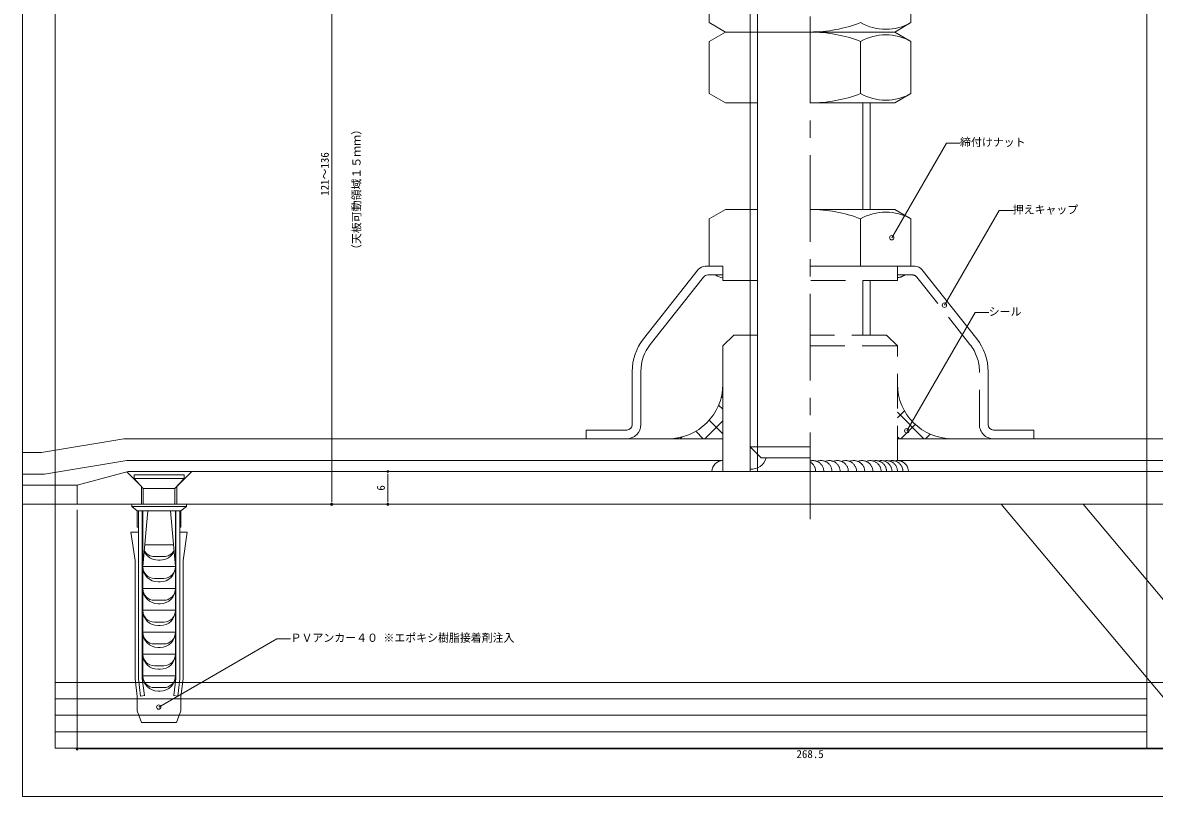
# Model space of a CAD drawing. Units: millimetres, scale not verified. Extents: x -199 to 207, y -137 to 147.
# Drawn here: x -199 to 8.3, y -136.8 to 4.9 of the extents above; entities that cross this region are included whole.
import ezdxf
from ezdxf.enums import TextEntityAlignment as Align

# ---------------------------------------------------------------- set-up
doc = ezdxf.new("R2010")
doc.units = ezdxf.units.MM
doc.header["$LTSCALE"] = 0.5
doc.linetypes.add('USER1', pattern=[19.05, 12.7, -6.35])
doc.linetypes.add('USER2', pattern=[50.8, 31.75, -6.35, 6.35, -6.35])
for name, color, linetype, lineweight in [('0-0_0', 7, 'Continuous', 18), ('0-1_WAKU', 7, 'Continuous', 18), ('0-3_KUTAI', 3, 'Continuous', 18), ('0-4_BOUSUI', 1, 'Continuous', 18), ('0-5_MOJI', 7, 'Continuous', 18), ('0-6_HATCH', 9, 'Continuous', 18), ('0-7_sunpo', 7, 'Continuous', 18), ('0-8_KANAMONO_SCREW', 4, 'Continuous', 18), ('0-9_KANAMONO', 4, 'Continuous', 18), ('0-A_kijun', 1, 'USER2', 18), ('0-B_kanamono2', 3, 'Continuous', 18), ('0-C_kanamono3', 6, 'Continuous', 18)]:
    doc.layers.add(name, color=color, linetype=linetype, lineweight=lineweight)
doc.styles.add('ＭＳ ゴシック', font='')
doc.styles.get('ＭＳ ゴシック').set_extended_font_data('MS Gothic')

# ---------------------------------------------------------------- blocks, each defined once
blk = doc.blocks.new('_Dot')
at = {"layer": '0-0_0', "lineweight": 9}
for p, q in [((-0.5, 0), (-1, 0)), ((0.25, 0), (-0.25, 0))]:
    blk.add_line(p, q, dxfattribs=at)
blk.add_circle((0, 0), 0.25, dxfattribs=at)

msp = doc.modelspace()

# ---------------------------------------------------------------- linework, layer by layer
at = {"layer": '0-1_WAKU'}
for p, q in [((6.9501, 147.0475), (6.9501, -115.9525)), ((6.9501, -115.9525), (6.9501, -127.9525)), ((-193.0499, -118.9525), (6.9501, -118.9525)), ((-193.0499, -121.9525), (6.9501, -121.9525)), ((-193.0499, -124.9525), (6.9501, -124.9525))]:
    msp.add_line(p, q, dxfattribs=at)
for points in [[(-193.0499, -127.9525), (206.9501, -127.9525), (206.9501, 147.0475), (-193.0499, 147.0475)], [(-198.9809, -136.7994), (201.0191, -136.7994), (201.0191, 138.2006), (-198.9809, 138.2006)], [(206.9501, -127.9525), (-193.0499, -127.9525), (-193.0499, -115.9525), (206.9501, -115.9525)]]:
    msp.add_lwpolyline(points, close=True, dxfattribs=at)
at = {"layer": '0-3_KUTAI'}
msp.add_line((-198.9809, -83.2994), (92.6984, -83.2994), dxfattribs=at)
at = {"layer": '0-4_BOUSUI'}
msp.add_line((-188.9809, -79.7994), (-198.9809, -79.7994), dxfattribs=at)
for points in [[(-70.7309, -71.2994), (-180.433, -71.2994), (-195.5131, -73.7994), (-198.9809, -73.7994)], [(-38.7309, -71.2994), (70.9712, -71.2994), (86.0513, -73.7994), (92.6984, -73.7994)], [(-198.9809, -77.7994), (-194.9916, -77.7994), (-179.9115, -75.2994), (-70.7309, -75.2994)], [(92.6984, -77.7994), (85.5299, -77.7994), (70.4497, -75.2994), (-38.7309, -75.2994)]]:
    msp.add_lwpolyline(points, dxfattribs=at)
for centre, start, end in [((-80.7309, -61.2994), 270, 0), ((-28.7309, -61.2994), 180, 270)]:
    msp.add_arc(centre, 10, start, end, dxfattribs=at)
at = {"layer": '0-6_HATCH'}
for p, q in [((-70.7309, -61.3972), (-70.7314, -61.3967)), ((-38.707, -61.9902), (-38.7309, -61.9663)), ((-71.0611, -63.8481), (-70.7309, -63.5178)), ((-38.7309, -62.9487), (-38.6129, -62.8308)), ((-70.7309, -65.8873), (-71.4921, -65.1262)), ((-38.7309, -67.4389), (-37.4636, -66.1716)), ((-74.0223, -71.2994), (-70.7309, -68.008)), ((-70.7309, -70.3775), (-73.2139, -67.8944)), ((-33.888, -71.2994), (-38.7309, -66.4565)), ((-74.2991, -71.2994), (-75.6727, -69.9258)), ((-38.1013, -71.2994), (-35.4801, -68.6782)), ((-33.6111, -71.2994), (-32.7624, -70.4507)), ((-78.7893, -71.2994), (-78.9492, -71.1394)), ((-78.5124, -71.2994), (-78.1822, -70.9691)), ((-38.3781, -71.2994), (-38.7309, -70.9466)), ((-29.3978, -71.2994), (-29.4217, -71.2755)), ((-29.121, -71.2994), (-29.1137, -71.292)), ((25.1609, -136.7994), (-19.7309, -83.2994)), ((40.1609, -136.7994), (-4.7309, -83.2994))]:
    msp.add_line(p, q, dxfattribs=at)
at = {"layer": '0-7_sunpo'}
for p, q in [((-142.3615, -82.4994), (-142.3615, 36.9006)), ((-118.1908, -77.2994), (-132.088, -77.2994)), ((-132.088, -82.4994), (-132.088, -78.0994)), ((-188.9809, -84.2994), (-188.9809, -128.1225)), ((-118.1908, -83.2994), (-142.3615, -83.2994)), ((-118.1908, -83.2994), (-132.088, -83.2994)), ((-188.1809, -128.1225), (78.7191, -128.1225))]:
    msp.add_line(p, q, dxfattribs=at)
for points in [[(-39.774, -34.4822), (-29.774, -17.1617), (-27.274, -17.1617)], [(-30.1239, -46.8301), (-20.1239, -29.5096), (-17.6239, -29.5096)], [(-37.0227, -69.848), (-24.5227, -48.1974), (-22.0227, -48.1974)], [(-174.0436, -120.4381), (-152.393, -107.9381), (-149.893, -107.9381)]]:
    msp.add_lwpolyline(points, dxfattribs=at)
for centre in [(-39.774, -34.4822), (-30.1239, -46.8301), (-37.0227, -69.848), (-174.0436, -120.4381)]:
    msp.add_circle(centre, 0.4, dxfattribs=at)
at = {"layer": '0-8_KANAMONO_SCREW'}
for p, q in [((-169.4109, -78.5943), (-178.5509, -78.5943)), ((-171.0809, -80.4352), (-176.8809, -80.4352)), ((-178.9809, -83.2994), (-178.9809, -83.6994)), ((-173.9809, -83.2994), (-178.9809, -83.2994)), ((-177.9809, -84.4994), (-178.9809, -83.6994)), ((-173.9809, -83.6994), (-178.9809, -83.6994)), ((-177.9809, -84.4994), (-177.9809, -87.4994)), ((-173.9809, -84.4994), (-177.9809, -84.4994)), ((-176.0445, -84.4994), (-176.979, -94.7255)), ((-176.979, -84.4994), (-176.979, -114.7255)), ((-173.9809, -83.2994), (-168.9809, -83.2994)), ((-173.9809, -83.6994), (-168.9809, -83.6994)), ((-173.9809, -84.4994), (-169.9809, -84.4994)), ((-171.9172, -84.4994), (-170.9827, -94.7255)), ((-170.9827, -84.4994), (-170.9827, -114.7255)), ((-169.9809, -84.4994), (-168.9809, -83.6994)), ((-169.9809, -84.4994), (-169.9809, -87.4994)), ((-168.9809, -83.2994), (-168.9809, -83.6994)), ((-177.7809, -88.3794), (-179.1409, -88.3794)), ((-178.3809, -93.5794), (-179.1409, -88.3794)), ((-177.7809, -87.4994), (-177.9809, -87.4994)), ((-170.1809, -87.4994), (-169.9809, -87.4994)), ((-170.1809, -88.3794), (-168.8209, -88.3794)), ((-169.5809, -93.5794), (-168.8209, -88.3794)), ((-176.6135, -90.7255), (-173.9809, -90.7255)), ((-171.3483, -90.7255), (-173.9809, -90.7255)), ((-174.819, -92.8855), (-173.9809, -92.8855)), ((-173.1427, -92.8855), (-173.9809, -92.8855)), ((-176.979, -94.7255), (-173.9809, -94.7255)), ((-174.179, -93.5255), (-173.9809, -93.5255)), ((-173.7827, -93.5255), (-173.9809, -93.5255)), ((-170.9827, -94.7255), (-173.9809, -94.7255)), ((-174.819, -96.8855), (-173.9809, -96.8855)), ((-173.1427, -96.8855), (-173.9809, -96.8855)), ((-176.979, -98.7255), (-173.9809, -98.7255)), ((-174.179, -97.5255), (-173.9809, -97.5255)), ((-173.7827, -97.5255), (-173.9809, -97.5255)), ((-170.9827, -98.7255), (-173.9809, -98.7255)), ((-174.819, -100.8855), (-173.9809, -100.8855)), ((-174.179, -101.5255), (-173.9809, -101.5255)), ((-173.1427, -100.8855), (-173.9809, -100.8855)), ((-173.7827, -101.5255), (-173.9809, -101.5255)), ((-176.979, -102.7255), (-173.9809, -102.7255)), ((-170.9827, -102.7255), (-173.9809, -102.7255)), ((-174.819, -104.8855), (-173.9809, -104.8855)), ((-174.179, -105.5255), (-173.9809, -105.5255)), ((-173.1427, -104.8855), (-173.9809, -104.8855)), ((-173.7827, -105.5255), (-173.9809, -105.5255)), ((-176.979, -106.7255), (-173.9809, -106.7255)), ((-170.9827, -106.7255), (-173.9809, -106.7255)), ((-174.819, -108.8855), (-173.9809, -108.8855)), ((-174.179, -109.5255), (-173.9809, -109.5255)), ((-173.1427, -108.8855), (-173.9809, -108.8855)), ((-173.7827, -109.5255), (-173.9809, -109.5255)), ((-176.979, -110.7255), (-173.9809, -110.7255)), ((-170.9827, -110.7255), (-173.9809, -110.7255)), ((-174.819, -112.8855), (-173.9809, -112.8855)), ((-174.179, -113.5255), (-173.9809, -113.5255)), ((-173.1427, -112.8855), (-173.9809, -112.8855)), ((-173.7827, -113.5255), (-173.9809, -113.5255)), ((-176.979, -114.7255), (-173.9809, -114.7255)), ((-170.9827, -114.7255), (-173.9809, -114.7255)), ((-174.819, -116.8855), (-173.9809, -116.8855)), ((-174.179, -117.5255), (-173.9809, -117.5255)), ((-173.1427, -116.8855), (-173.9809, -116.8855)), ((-173.7827, -117.5255), (-173.9809, -117.5255)), ((-176.5898, -118.3255), (-177.3809, -118.462)), ((-171.3719, -118.3255), (-170.5809, -118.462)), ((-170.7809, -123.2994), (-169.9809, -121.1394)), ((-173.9809, -123.2994), (-170.7809, -123.2994))]:
    msp.add_line(p, q, dxfattribs=at)
for points in [[(-171.0809, -83.2994), (-171.0809, -80.4352), (-169.4109, -78.5943), (-169.4109, -77.9352), (-178.5509, -77.9352), (-178.5509, -78.5943), (-176.8809, -80.4352), (-176.8809, -83.2994)], [(-177.7809, -84.4994), (-177.7809, -115.262), (-177.3809, -118.462)], [(-177.059, -84.4994), (-177.059, -115.217), (-176.6709, -118.3357)], [(-170.9027, -84.4994), (-170.9027, -115.217), (-171.2908, -118.3357)], [(-170.1809, -84.4994), (-170.1809, -115.262), (-170.5809, -118.462)], [(-178.3809, -93.5794), (-178.3809, -115.2994), (-177.9809, -118.4994), (-177.9809, -121.1394)], [(-169.5809, -93.5794), (-169.5809, -115.2994), (-169.9809, -118.4994), (-169.9809, -121.1394)], [(-173.9809, -123.2994), (-177.1809, -123.2994), (-177.9809, -121.1394)]]:
    msp.add_lwpolyline(points, dxfattribs=at)
for centre, radius, start, end in [((-174.179, -90.7255), 2.8, 204.79913, 270), ((-174.819, -90.7255), 2.16, 208.95352, 270), ((-173.7827, -90.7255), 2.8, 270, 335.20087), ((-173.1427, -90.7255), 2.16, 270, 331.04648), ((-174.179, -94.7255), 2.8, 180, 270), ((-174.819, -94.7255), 2.16, 180, 270), ((-173.7827, -94.7255), 2.8, 270, 0), ((-173.1427, -94.7255), 2.16, 270, 0), ((-174.179, -98.7255), 2.8, 180, 270), ((-174.819, -98.7255), 2.16, 180, 270), ((-173.7827, -98.7255), 2.8, 270, 0), ((-173.1427, -98.7255), 2.16, 270, 0), ((-174.179, -102.7255), 2.8, 180, 270), ((-174.819, -102.7255), 2.16, 180, 270), ((-173.7827, -102.7255), 2.8, 270, 0), ((-173.1427, -102.7255), 2.16, 270, 0), ((-174.179, -106.7255), 2.8, 180, 270), ((-174.819, -106.7255), 2.16, 180, 270), ((-173.7827, -106.7255), 2.8, 270, 0), ((-173.1427, -106.7255), 2.16, 270, 0), ((-174.179, -110.7255), 2.8, 180, 270), ((-174.819, -110.7255), 2.16, 180, 270), ((-173.7827, -110.7255), 2.8, 270, 0), ((-173.1427, -110.7255), 2.16, 270, 0), ((-174.819, -114.7255), 2.16, 180, 270), ((-174.179, -114.7255), 2.8, 180, 270), ((-173.7827, -114.7255), 2.8, 270, 0), ((-173.1427, -114.7255), 2.16, 270, 0)]:
    msp.add_arc(centre, radius, start, end, dxfattribs=at)
at = {"layer": '0-9_KANAMONO'}
for p, q in [((-64.3779, -77.2994), (-64.3779, 32.0536)), ((-65.7309, -77.2994), (-65.7309, 30.7006)), ((-45.4933, 1.4829), (-45.4933, -8.0816)), ((-45.0839, -29.2994), (-45.0839, -9.7994)), ((-43.7309, -29.2994), (-43.7309, -9.7994)), ((-45.0839, -52.2994), (-45.0839, -42.2994)), ((-43.7309, -52.2994), (-43.7309, -42.2994)), ((-65.7309, -72.7994), (-63.7309, -74.7994)), ((-65.7309, -72.7994), (-54.7309, -72.7994)), ((-63.7309, -74.7994), (-54.7309, -74.7994))]:
    msp.add_line(p, q, dxfattribs=at)
at = {"layer": '0-9_KANAMONO', "linetype": 'USER1'}
msp.add_line((-54.7309, -54.2994), (-38.7309, -54.2994), dxfattribs=at)
at = {"layer": '0-9_KANAMONO'}
for points in [[(-64.3779, -9.7994), (-70.2309, -9.7994), (-73.2061, -8.0816), (-73.2061, 1.4829), (-70.2309, 3.2006), (-64.3779, 3.2006)], [(-54.7309, 3.2006), (-39.2309, 3.2006), (-36.2557, 1.4829), (-36.2557, -8.0816), (-39.2309, -9.7994), (-54.7309, -9.7994)], [(-64.3779, -52.2994), (-68.7309, -52.2994), (-70.7309, -54.2994), (-70.7309, -77.2994)]]:
    msp.add_lwpolyline(points, dxfattribs=at)
at = {"layer": '0-9_KANAMONO', "linetype": 'USER1'}
msp.add_lwpolyline([(-38.7309, -75.2994), (-38.7309, -54.2994), (-40.7309, -52.2994), (-54.7309, -52.2994)], dxfattribs=at)
at = {"layer": '0-9_KANAMONO'}
msp.add_lwpolyline([(-54.7309, -77.2994), (70.189, -77.2994), (79.5191, -79.7994), (79.5191, -83.2994), (-54.7309, -83.2994), (-188.9809, -83.2994), (-188.9809, -79.7994), (-179.6508, -77.2994)], close=True, dxfattribs=at)
at = {"layer": '0-9_KANAMONO', "color": 5}
for points in [[(-179.9111, -77.3691), (-177.2309, -80.0494), (-177.2309, -83.2994)], [(-167.9809, -77.2994), (-170.7309, -80.0494), (-170.7309, -83.2994)]]:
    msp.add_lwpolyline(points, dxfattribs=at)
at = {"layer": '0-9_KANAMONO'}
for centre, radius, start, end in [((-54.7309, -22.4971), 25.6977, 68.93226, 90), ((-40.8745, -6.6676), 9.3683, 60.46037, 119.53963), ((-54.7309, 15.8984), 25.6977, 270, 291.06774), ((-40.8745, 0.0689), 9.3683, 240.46037, 299.53963), ((-70.7309, -77.2994), 2, 90, 180), ((-65.5915, -73.9883), 2.9109, 267.25554, 343.82175)]:
    msp.add_arc(centre, radius, start, end, dxfattribs=at)
at = {"layer": '0-9_KANAMONO', "linetype": 'USER1'}
for centre, end in [((-54.2309, -77.2994), 104.47751), ((-55.7309, -77.2994), 60), ((-52.7309, -77.2994), 112.02431), ((-51.2309, -77.2994), 112.02431), ((-49.7309, -77.2994), 112.02431), ((-48.2309, -77.2994), 112.02431), ((-46.7309, -77.2994), 112.02431), ((-45.2309, -77.2994), 112.02431), ((-43.7309, -77.2994), 112.02431), ((-42.7309, -77.2994), 104.47751), ((-41.7309, -77.2994), 104.47751), ((-40.7309, -77.2994), 104.47751), ((-39.7309, -77.2994), 104.47751), ((-38.7309, -77.2994), 104.47751)]:
    msp.add_arc(centre, 2, 0, end, dxfattribs=at)
at = {"layer": '0-A_kijun'}
msp.add_line((-54.7309, -86.0095), (-54.7309, 90.2624), dxfattribs=at)
at = {"layer": '0-B_kanamono2'}
for p, q in [((-45.4933, -31.0171), (-45.4933, -39.6994)), ((-75.2113, -40.3071), (-85.2616, -53.0193)), ((-70.7309, -39.6994), (-73.9562, -39.6994)), ((-70.7309, -42.2994), (-70.7309, -41.2994)), ((-54.7309, -39.6994), (-35.5056, -39.6994)), ((-34.2504, -40.3071), (-24.2001, -53.0193)), ((-84.0065, -54.0116), (-74.2565, -41.6792)), ((-70.7309, -42.2994), (-64.3779, -42.2994)), ((-87.3309, -58.9731), (-87.3309, -68.6994)), ((-85.7309, -68.6994), (-85.7309, -58.9731)), ((-22.1309, -58.9731), (-22.1309, -68.6994))]:
    msp.add_line(p, q, dxfattribs=at)
at = {"layer": '0-B_kanamono2', "linetype": 'USER1'}
for p, q in [((-38.7309, -42.2994), (-38.7309, -39.6994)), ((-35.9897, -41.2994), (-38.7309, -41.2994)), ((-38.7309, -42.2994), (-54.7309, -42.2994)), ((-25.4553, -54.0116), (-35.2053, -41.6792)), ((-23.7309, -68.6994), (-23.7309, -58.9731))]:
    msp.add_line(p, q, dxfattribs=at)
at = {"layer": '0-B_kanamono2'}
for points in [[(-73.2061, -39.6994), (-73.2061, -31.0171), (-70.2309, -29.2994), (-64.3779, -29.2994)], [(-54.7309, -29.2994), (-39.2309, -29.2994), (-36.2557, -31.0171), (-36.2557, -39.6994)], [(-73.472, -41.2994), (-70.7309, -41.2994), (-70.7309, -39.6994)], [(-88.3309, -69.6994), (-95.7309, -69.6994), (-95.7309, -71.2994), (-88.3309, -71.2994)], [(-21.1309, -69.6994), (-13.7309, -69.6994), (-13.7309, -71.2994)]]:
    msp.add_lwpolyline(points, dxfattribs=at)
for centre, radius, start, end in [((-54.7309, -54.9971), 25.6977, 68.93226, 90), ((-40.8745, -39.1676), 9.3683, 60.46037, 119.53963), ((-73.9562, -41.2994), 1.6, 90, 141.6701), ((-73.472, -42.2994), 1, 90, 141.6701), ((-70.4403, -39.0603), 2.7544, 235.43038, 263.94375), ((-35.5056, -41.2994), 1.6, 38.3299, 90), ((-77.7309, -58.9731), 9.6, 141.6701, 180), ((-31.7309, -58.9731), 9.6, 0, 38.3299), ((-77.7309, -58.9731), 8, 141.6701, 180), ((-88.3309, -68.6994), 1, 270, 0), ((-88.3309, -68.6994), 2.6, 270, 0), ((-21.1309, -68.6994), 1, 180, 270)]:
    msp.add_arc(centre, radius, start, end, dxfattribs=at)
at = {"layer": '0-B_kanamono2', "linetype": 'USER1'}
for centre, radius, start, end in [((-39.0215, -39.0603), 2.7544, 276.05625, 304.56962), ((-35.9897, -42.2994), 1, 38.3299, 90), ((-31.7309, -58.9731), 8, 360, 38.3299), ((-21.1309, -68.6994), 2.6, 180, 270)]:
    msp.add_arc(centre, radius, start, end, dxfattribs=at)
at = {"layer": '0-C_kanamono3'}
msp.add_line((-65.7309, 25.2006), (-65.7309, 3.2006), dxfattribs=at)
msp.add_lwpolyline([(-36.2557, 32.225), (-36.2557, 4.9184), (-39.2309, 3.2006), (-70.2309, 3.2006), (-73.2061, 4.9184), (-73.2061, 25.2006)], dxfattribs=at)
for centre, radius, start, end in [((-54.7309, 28.8984), 25.6977, 270, 291.06774), ((-40.8745, 13.0689), 9.3683, 240.46037, 299.53963)]:
    msp.add_arc(centre, radius, start, end, dxfattribs=at)

# ---------------------------------------------------------------- block references
at = {"layer": '0-7_sunpo', "xscale": 0.8, "yscale": 0.8}
for p, rotation in [((-132.088, -77.2994), 90), ((-142.3615, -83.2994), 270), ((-132.088, -83.2994), 270), ((-188.9809, -128.1225), 180)]:
    msp.add_blockref('_Dot', p, dxfattribs=dict(at, rotation=rotation))

# ---------------------------------------------------------------- texts
at = {"layer": '0-5_MOJI', "style": 'ＭＳ ゴシック'}
msp.add_text('（天板可動領域１５ｍｍ）', height=1.466, rotation=90, dxfattribs=at).set_placement((-136.6345, -37.6433), align=Align.BOTTOM_LEFT)
at = {"layer": '0-7_sunpo', "style": 'ＭＳ ゴシック'}
for s, p in [('締付けナット', (-27.274, -18.1617)), ('押えキャップ', (-17.6239, -30.5096)), ('シール', (-22.0227, -49.1974)), ('ＰＶアンカー４０ ※エポキシ樹脂接着剤注入', (-149.893, -108.9381)), ('268.5', (-57.2309, -130.2225))]:
    msp.add_text(s, height=1.466, dxfattribs=at).set_placement(p, align=Align.BOTTOM_LEFT)
for s, p in [('121～136', (-142.4615, -26.7994)), ('6', (-132.188, -80.7994))]:
    msp.add_text(s, height=1.466, rotation=90, dxfattribs=at).set_placement(p, align=Align.BOTTOM_LEFT)

doc.saveas('drawing.dxf')
